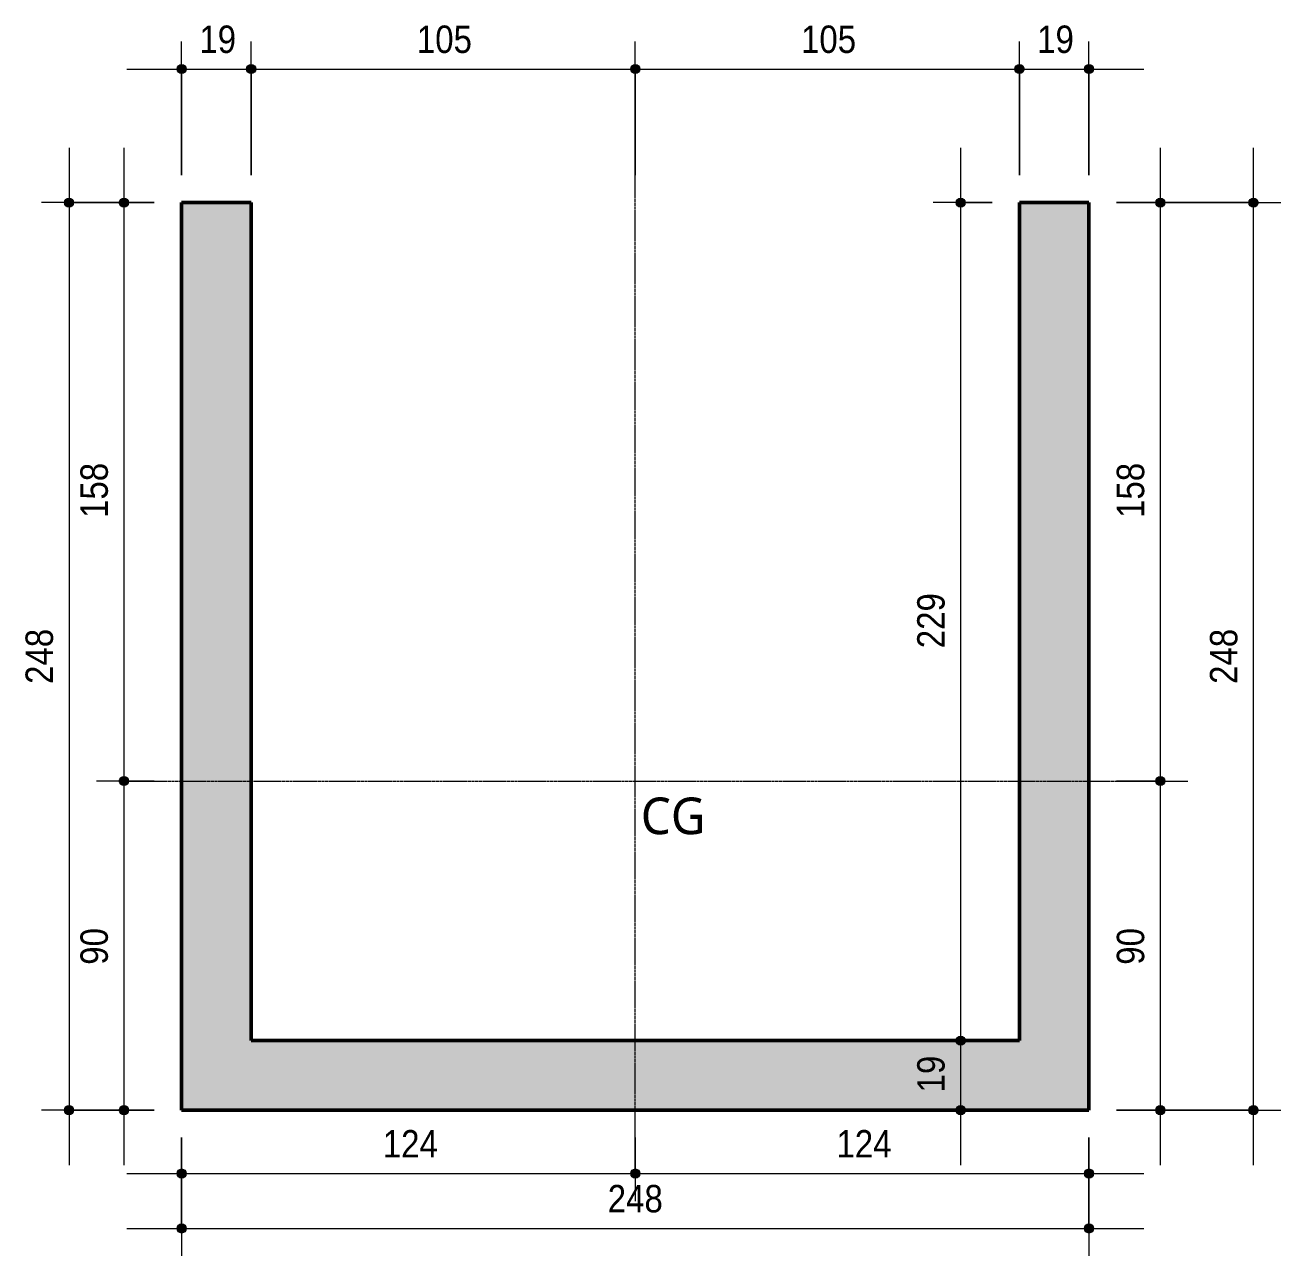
# Model space of a CAD drawing. Header units: centimetres. Extents: x -1475 to 26323, y -1238 to 84208.
# Drawn here: x 10712.8 to 11056, y -164.1 to 172.2 of the extents above; entities that cross this region are included whole.
import ezdxf

# ---------------------------------------------------------------- set-up
doc = ezdxf.new("R2010")
doc.units = ezdxf.units.CM
doc.linetypes.add('Hidden', pattern=[0.714375, 0.47625, -0.238125])
doc.linetypes.add('Hidden 1_5', pattern=[0.22, 0.15, -0.07])
for name, color, linetype, lineweight in [('A-ANNO-DIMS', 7, 'Continuous', 9), ('A-ANNO-DIMS-50', 7, 'Continuous', 9), ('A-DETL', 7, 'Hidden', 18), ('G-ANNO-TEXT', 7, 'Continuous', 9), ('S-COLS', 7, 'Continuous', 9)]:
    doc.layers.add(name, color=color, linetype=linetype, lineweight=lineweight)
doc.styles.add('Fira Sans', font='', dxfattribs={"width": 0.9, "height": 7.5})
doc.styles.add('Gadugi', font='gadugi.ttf', dxfattribs={"height": 10})
doc.styles.get('Fira Sans').set_extended_font_data('Fira Sans')
doc.dimstyles.new('PED_R80_1_5mm_ACIMA_As_ESQ__R00_4', dxfattribs={"dimscale": 30.48, "dimtxt": 10.229846, "dimasz": 0.328084, "dimexe": 0.246063, "dimexo": 0.246063, "dimgap": 0.049213, "dimtad": 1, "dimdec": 1, "dimrnd": 0.5, "dimdsep": 46, "dimtxsty": 'Fira Sans', "dimblk1": 'DOTSMALL', "dimblk2": 'DOTSMALL', "dimsah": 1, "dimcen": 0.09, "dimdle": 0.492126, "dimazin": 0, "dimtfac": 1, "dimtdec": 4, "dimtix": 1, "dimtmove": 0, "dimatfit": 3, "dimfxl": 1, "dimtvp": 1, "dimtolj": 1, "dimtzin": 0, "dimarcsym": 2})

# ---------------------------------------------------------------- blocks, each defined once
blk = doc.blocks.new('DIMBLOCK363-DT302 - DETALHE P6')
at = {"layer": 'A-ANNO-DIMS-50', "true_color": 0x000032}
h = blk.add_hatch(color=178, dxfattribs=at)
edge = h.paths.add_edge_path(flags=0)
edge.add_arc((10755.58, 160.24), 1.25, 0, 360)
h = blk.add_hatch(color=178, dxfattribs=at)
edge = h.paths.add_edge_path(flags=0)
edge.add_arc((10774.58, 160.24), 1.25, 0, 360)
at = {"layer": 'A-ANNO-DIMS-50', "color": 178, "true_color": 0x000032}
for p, q in [((10755.58, 131.25), (10755.58, 167.74)), ((10774.58, 131.25), (10774.58, 167.74)), ((10740.58, 160.24), (10774.58, 160.24)), ((10755.58, 160.24), (10755.58, 131.25)), ((10774.58, 160.24), (10774.58, 131.25))]:
    blk.add_line(p, q, dxfattribs=at)
for centre in [(10755.58, 160.24), (10774.58, 160.24)]:
    blk.add_circle(centre, 1.25, dxfattribs=at)
at = {"layer": 'A-ANNO-DIMS-50', "color": 0, "insert": (10760.42, 172.13), "char_height": 7.5, "width": 11.1741, "attachment_point": 1, "line_spacing_factor": 1.049215, "style": 'Fira Sans'}
blk.add_mtext('19', dxfattribs=at)
blk = doc.blocks.new('_DotSmall')
at = {"color": 0, "linetype": 'ByBlock', "const_width": 0.5}
blk.add_lwpolyline([(-0.0625, 0, 1), (0.0625, 0, 1)], format="xyb", close=True, dxfattribs=at)
blk = doc.blocks.new('DIMBLOCK364-DT302 - DETALHE P6')
at = {"layer": 'A-ANNO-DIMS-50', "true_color": 0x000032}
h = blk.add_hatch(color=178, dxfattribs=at)
edge = h.paths.add_edge_path(flags=0)
edge.add_arc((10774.58, 160.24), 1.25, 0, 360)
h = blk.add_hatch(color=178, dxfattribs=at)
edge = h.paths.add_edge_path(flags=0)
edge.add_arc((10879.58, 160.24), 1.25, 0, 360)
at = {"layer": 'A-ANNO-DIMS-50', "color": 178, "true_color": 0x000032}
for p, q in [((10774.58, 131.25), (10774.58, 167.74)), ((10879.58, 131.25), (10879.58, 167.74)), ((10774.58, 160.24), (10879.58, 160.24)), ((10774.58, 160.24), (10774.58, 131.25)), ((10879.58, 160.24), (10879.58, 131.25))]:
    blk.add_line(p, q, dxfattribs=at)
for centre in [(10774.58, 160.24), (10879.58, 160.24)]:
    blk.add_circle(centre, 1.25, dxfattribs=at)
at = {"layer": 'A-ANNO-DIMS-50', "color": 0, "insert": (10819.87, 172.13), "char_height": 7.5, "width": 17.312, "attachment_point": 1, "line_spacing_factor": 1.049215, "style": 'Fira Sans'}
blk.add_mtext('105', dxfattribs=at)
blk = doc.blocks.new('DIMBLOCK365-DT302 - DETALHE P6')
at = {"layer": 'A-ANNO-DIMS-50', "true_color": 0x000032}
h = blk.add_hatch(color=178, dxfattribs=at)
edge = h.paths.add_edge_path(flags=0)
edge.add_arc((10879.58, 160.24), 1.25, 0, 360)
h = blk.add_hatch(color=178, dxfattribs=at)
edge = h.paths.add_edge_path(flags=0)
edge.add_arc((10984.58, 160.24), 1.25, 0, 360)
at = {"layer": 'A-ANNO-DIMS-50', "color": 178, "true_color": 0x000032}
for p, q in [((10879.58, 131.25), (10879.58, 167.74)), ((10984.58, 131.25), (10984.58, 167.74)), ((10879.58, 160.24), (10984.58, 160.24)), ((10879.58, 160.24), (10879.58, 131.25)), ((10984.58, 160.24), (10984.58, 131.25))]:
    blk.add_line(p, q, dxfattribs=at)
for centre in [(10879.58, 160.24), (10984.58, 160.24)]:
    blk.add_circle(centre, 1.25, dxfattribs=at)
at = {"layer": 'A-ANNO-DIMS-50', "color": 0, "insert": (10924.87, 172.13), "char_height": 7.5, "width": 17.312, "attachment_point": 1, "line_spacing_factor": 1.049215, "style": 'Fira Sans'}
blk.add_mtext('105', dxfattribs=at)
blk = doc.blocks.new('DIMBLOCK366-DT302 - DETALHE P6')
at = {"layer": 'A-ANNO-DIMS-50', "true_color": 0x000032}
h = blk.add_hatch(color=178, dxfattribs=at)
edge = h.paths.add_edge_path(flags=0)
edge.add_arc((10984.58, 160.24), 1.25, 0, 360)
h = blk.add_hatch(color=178, dxfattribs=at)
edge = h.paths.add_edge_path(flags=0)
edge.add_arc((11003.58, 160.24), 1.25, 0, 360)
at = {"layer": 'A-ANNO-DIMS-50', "color": 178, "true_color": 0x000032}
for p, q in [((10984.58, 131.25), (10984.58, 167.74)), ((11003.58, 131.25), (11003.58, 167.74)), ((10984.58, 160.24), (11018.58, 160.24)), ((10984.58, 160.24), (10984.58, 131.25)), ((11003.58, 160.24), (11003.58, 131.25))]:
    blk.add_line(p, q, dxfattribs=at)
for centre in [(10984.58, 160.24), (11003.58, 160.24)]:
    blk.add_circle(centre, 1.25, dxfattribs=at)
at = {"layer": 'A-ANNO-DIMS-50', "color": 0, "insert": (10989.42, 172.13), "char_height": 7.5, "width": 11.1741, "attachment_point": 1, "line_spacing_factor": 1.049215, "style": 'Fira Sans'}
blk.add_mtext('19', dxfattribs=at)
blk = doc.blocks.new('DIMBLOCK367-DT302 - DETALHE P6')
at = {"layer": 'A-ANNO-DIMS-50', "true_color": 0x000032}
h = blk.add_hatch(color=178, dxfattribs=at)
edge = h.paths.add_edge_path(flags=0)
edge.add_arc((10755.58, -156.58), 1.25, 0, 360)
h = blk.add_hatch(color=178, dxfattribs=at)
edge = h.paths.add_edge_path(flags=0)
edge.add_arc((11003.58, -156.58), 1.25, 0, 360)
at = {"layer": 'A-ANNO-DIMS-50', "color": 178, "true_color": 0x000032}
for p, q in [((10755.58, -131.75), (10755.58, -164.08)), ((10755.58, -156.58), (10755.58, -131.75)), ((11003.58, -131.75), (11003.58, -164.08)), ((11003.58, -156.58), (11003.58, -131.75)), ((10740.58, -156.58), (11018.58, -156.58))]:
    blk.add_line(p, q, dxfattribs=at)
for centre in [(10755.58, -156.58), (11003.58, -156.58)]:
    blk.add_circle(centre, 1.25, dxfattribs=at)
at = {"layer": 'A-ANNO-DIMS-50', "color": 0, "insert": (10872.04, -144.69), "char_height": 7.5, "width": 18.099, "attachment_point": 1, "line_spacing_factor": 1.049215, "style": 'Fira Sans'}
blk.add_mtext('248', dxfattribs=at)
blk = doc.blocks.new('DIMBLOCK368-DT302 - DETALHE P6')
at = {"layer": 'A-ANNO-DIMS-50', "true_color": 0x000032}
h = blk.add_hatch(color=178, dxfattribs=at)
edge = h.paths.add_edge_path(flags=0)
edge.add_arc((10755.58, -141.58), 1.25, 0, 360)
h = blk.add_hatch(color=178, dxfattribs=at)
edge = h.paths.add_edge_path(flags=0)
edge.add_arc((10879.58, -141.58), 1.25, 0, 360)
at = {"layer": 'A-ANNO-DIMS-50', "color": 178, "true_color": 0x000032}
for p, q in [((10755.58, -131.75), (10755.58, -149.08)), ((10755.58, -141.58), (10755.58, -131.75)), ((10879.58, -131.75), (10879.58, -149.08)), ((10879.58, -141.58), (10879.58, -131.75)), ((10740.58, -141.58), (10879.58, -141.58))]:
    blk.add_line(p, q, dxfattribs=at)
for centre in [(10755.58, -141.58), (10879.58, -141.58)]:
    blk.add_circle(centre, 1.25, dxfattribs=at)
at = {"layer": 'A-ANNO-DIMS-50', "color": 0, "insert": (10810.56, -129.69), "char_height": 7.5, "width": 16.8399, "attachment_point": 1, "line_spacing_factor": 1.049215, "style": 'Fira Sans'}
blk.add_mtext('124', dxfattribs=at)
blk = doc.blocks.new('DIMBLOCK369-DT302 - DETALHE P6')
at = {"layer": 'A-ANNO-DIMS-50', "true_color": 0x000032}
h = blk.add_hatch(color=178, dxfattribs=at)
edge = h.paths.add_edge_path(flags=0)
edge.add_arc((10879.58, -141.58), 1.25, 0, 360)
h = blk.add_hatch(color=178, dxfattribs=at)
edge = h.paths.add_edge_path(flags=0)
edge.add_arc((11003.58, -141.58), 1.25, 0, 360)
at = {"layer": 'A-ANNO-DIMS-50', "color": 178, "true_color": 0x000032}
for p, q in [((10879.58, -131.75), (10879.58, -149.08)), ((10879.58, -141.58), (10879.58, -131.75)), ((11003.58, -131.75), (11003.58, -149.08)), ((11003.58, -141.58), (11003.58, -131.75)), ((10879.58, -141.58), (11018.58, -141.58))]:
    blk.add_line(p, q, dxfattribs=at)
for centre in [(10879.58, -141.58), (11003.58, -141.58)]:
    blk.add_circle(centre, 1.25, dxfattribs=at)
at = {"layer": 'A-ANNO-DIMS-50', "color": 0, "insert": (10934.56, -129.69), "char_height": 7.5, "width": 16.8399, "attachment_point": 1, "line_spacing_factor": 1.049215, "style": 'Fira Sans'}
blk.add_mtext('124', dxfattribs=at)
blk = doc.blocks.new('DIMBLOCK370-DT302 - DETALHE P6')
at = {"layer": 'A-ANNO-DIMS-50', "true_color": 0x000032}
h = blk.add_hatch(color=178, dxfattribs=at)
edge = h.paths.add_edge_path(flags=0)
edge.add_arc((11048.54, 123.75), 1.25, 0, 360)
h = blk.add_hatch(color=178, dxfattribs=at)
edge = h.paths.add_edge_path(flags=0)
edge.add_arc((11048.54, -124.25), 1.25, 0, 360)
at = {"layer": 'A-ANNO-DIMS-50', "color": 178, "true_color": 0x000032}
for p, q in [((11048.54, -139.25), (11048.54, 138.75)), ((11011.08, 123.75), (11056.04, 123.75)), ((11048.54, 123.75), (11011.08, 123.75)), ((11011.08, -124.25), (11056.04, -124.25)), ((11048.54, -124.25), (11011.08, -124.25))]:
    blk.add_line(p, q, dxfattribs=at)
for centre in [(11048.54, 123.75), (11048.54, -124.25)]:
    blk.add_circle(centre, 1.25, dxfattribs=at)
at = {"layer": 'A-ANNO-DIMS-50', "color": 0, "insert": (11036.65, -7.79), "char_height": 7.5, "width": 18.099, "attachment_point": 1, "rotation": 90, "line_spacing_factor": 1.049215, "style": 'Fira Sans'}
blk.add_mtext('248', dxfattribs=at)
blk = doc.blocks.new('DIMBLOCK371-DT302 - DETALHE P6')
at = {"layer": 'A-ANNO-DIMS-50', "true_color": 0x000032}
h = blk.add_hatch(color=178, dxfattribs=at)
edge = h.paths.add_edge_path(flags=0)
edge.add_arc((11023.07, 123.75), 1.25, 0, 360)
h = blk.add_hatch(color=178, dxfattribs=at)
edge = h.paths.add_edge_path(flags=0)
edge.add_arc((11023.07, -34.31), 1.25, 0, 360)
at = {"layer": 'A-ANNO-DIMS-50', "color": 178, "true_color": 0x000032}
for p, q in [((11023.07, 138.75), (11023.07, -34.31)), ((11011.08, 123.75), (11030.57, 123.75)), ((11023.07, 123.75), (11011.08, 123.75)), ((11011.08, -34.31), (11030.57, -34.31)), ((11023.07, -34.31), (11011.08, -34.31))]:
    blk.add_line(p, q, dxfattribs=at)
for centre in [(11023.07, 123.75), (11023.07, -34.31)]:
    blk.add_circle(centre, 1.25, dxfattribs=at)
at = {"layer": 'A-ANNO-DIMS-50', "color": 0, "insert": (11011.18, 37.57), "char_height": 7.5, "width": 17.1547, "attachment_point": 1, "rotation": 90, "line_spacing_factor": 1.049215, "style": 'Fira Sans'}
blk.add_mtext('158', dxfattribs=at)
blk = doc.blocks.new('DIMBLOCK372-DT302 - DETALHE P6')
at = {"layer": 'A-ANNO-DIMS-50', "true_color": 0x000032}
h = blk.add_hatch(color=178, dxfattribs=at)
edge = h.paths.add_edge_path(flags=0)
edge.add_arc((11023.07, -34.31), 1.25, 0, 360)
h = blk.add_hatch(color=178, dxfattribs=at)
edge = h.paths.add_edge_path(flags=0)
edge.add_arc((11023.07, -124.25), 1.25, 0, 360)
at = {"layer": 'A-ANNO-DIMS-50', "color": 178, "true_color": 0x000032}
for p, q in [((11011.08, -34.31), (11030.57, -34.31)), ((11023.07, -34.31), (11011.08, -34.31)), ((11023.07, -34.31), (11023.07, -139.25)), ((11011.08, -124.25), (11030.57, -124.25)), ((11023.07, -124.25), (11011.08, -124.25))]:
    blk.add_line(p, q, dxfattribs=at)
for centre in [(11023.07, -34.31), (11023.07, -124.25)]:
    blk.add_circle(centre, 1.25, dxfattribs=at)
at = {"layer": 'A-ANNO-DIMS-50', "color": 0, "insert": (11011.18, -84.53), "char_height": 7.5, "width": 12.5906, "attachment_point": 1, "rotation": 90, "line_spacing_factor": 1.049215, "style": 'Fira Sans'}
blk.add_mtext('90', dxfattribs=at)
blk = doc.blocks.new('DIMBLOCK373-DT302 - DETALHE P6')
at = {"layer": 'A-ANNO-DIMS-50', "true_color": 0x000032}
h = blk.add_hatch(color=178, dxfattribs=at)
edge = h.paths.add_edge_path(flags=0)
edge.add_arc((10739.8, 123.75), 1.25, 0, 360)
h = blk.add_hatch(color=178, dxfattribs=at)
edge = h.paths.add_edge_path(flags=0)
edge.add_arc((10739.8, -34.31), 1.25, 0, 360)
at = {"layer": 'A-ANNO-DIMS-50', "color": 178, "true_color": 0x000032}
for p, q in [((10739.8, 138.75), (10739.8, -34.31)), ((10748.08, 123.75), (10732.3, 123.75)), ((10739.8, 123.75), (10748.08, 123.75)), ((10748.08, -34.31), (10732.3, -34.31)), ((10739.8, -34.31), (10748.08, -34.31))]:
    blk.add_line(p, q, dxfattribs=at)
for centre in [(10739.8, 123.75), (10739.8, -34.31)]:
    blk.add_circle(centre, 1.25, dxfattribs=at)
at = {"layer": 'A-ANNO-DIMS-50', "color": 0, "insert": (10727.91, 37.57), "char_height": 7.5, "width": 17.1547, "attachment_point": 1, "rotation": 90, "line_spacing_factor": 1.049215, "style": 'Fira Sans'}
blk.add_mtext('158', dxfattribs=at)
blk = doc.blocks.new('DIMBLOCK374-DT302 - DETALHE P6')
at = {"layer": 'A-ANNO-DIMS-50', "true_color": 0x000032}
h = blk.add_hatch(color=178, dxfattribs=at)
edge = h.paths.add_edge_path(flags=0)
edge.add_arc((10739.8, -34.31), 1.25, 0, 360)
h = blk.add_hatch(color=178, dxfattribs=at)
edge = h.paths.add_edge_path(flags=0)
edge.add_arc((10739.8, -124.25), 1.25, 0, 360)
at = {"layer": 'A-ANNO-DIMS-50', "color": 178, "true_color": 0x000032}
for p, q in [((10748.08, -34.31), (10732.3, -34.31)), ((10739.8, -34.31), (10739.8, -139.25)), ((10739.8, -34.31), (10748.08, -34.31)), ((10748.08, -124.25), (10732.3, -124.25)), ((10739.8, -124.25), (10748.08, -124.25))]:
    blk.add_line(p, q, dxfattribs=at)
for centre in [(10739.8, -34.31), (10739.8, -124.25)]:
    blk.add_circle(centre, 1.25, dxfattribs=at)
at = {"layer": 'A-ANNO-DIMS-50', "color": 0, "insert": (10727.91, -84.53), "char_height": 7.5, "width": 12.5906, "attachment_point": 1, "rotation": 90, "line_spacing_factor": 1.049215, "style": 'Fira Sans'}
blk.add_mtext('90', dxfattribs=at)
blk = doc.blocks.new('DIMBLOCK375-DT302 - DETALHE P6')
at = {"layer": 'A-ANNO-DIMS-50', "true_color": 0x000032}
h = blk.add_hatch(color=178, dxfattribs=at)
edge = h.paths.add_edge_path(flags=0)
edge.add_arc((10724.8, 123.75), 1.25, 0, 360)
h = blk.add_hatch(color=178, dxfattribs=at)
edge = h.paths.add_edge_path(flags=0)
edge.add_arc((10724.8, -124.25), 1.25, 0, 360)
at = {"layer": 'A-ANNO-DIMS-50', "color": 178, "true_color": 0x000032}
for p, q in [((10724.8, 138.75), (10724.8, -139.25)), ((10748.08, 123.75), (10717.3, 123.75)), ((10724.8, 123.75), (10748.08, 123.75)), ((10748.08, -124.25), (10717.3, -124.25)), ((10724.8, -124.25), (10748.08, -124.25))]:
    blk.add_line(p, q, dxfattribs=at)
for centre in [(10724.8, 123.75), (10724.8, -124.25)]:
    blk.add_circle(centre, 1.25, dxfattribs=at)
at = {"layer": 'A-ANNO-DIMS-50', "color": 0, "insert": (10712.91, -7.79), "char_height": 7.5, "width": 18.099, "attachment_point": 1, "rotation": 90, "line_spacing_factor": 1.049215, "style": 'Fira Sans'}
blk.add_mtext('248', dxfattribs=at)
blk = doc.blocks.new('DIMBLOCK376-DT302 - DETALHE P6')
at = {"layer": 'A-ANNO-DIMS-50', "true_color": 0x000032}
h = blk.add_hatch(color=178, dxfattribs=at)
edge = h.paths.add_edge_path(flags=0)
edge.add_arc((10968.51, 123.75), 1.25, 0, 360)
h = blk.add_hatch(color=178, dxfattribs=at)
edge = h.paths.add_edge_path(flags=0)
edge.add_arc((10968.51, -105.25), 1.25, 0, 360)
at = {"layer": 'A-ANNO-DIMS-50', "color": 178, "true_color": 0x000032}
for p, q in [((10968.51, 138.75), (10968.51, -105.25)), ((10977.08, 123.75), (10961.01, 123.75)), ((10968.51, 123.75), (10977.08, 123.75)), ((10962.78, -105.25), (10976.01, -105.25)), ((10968.51, -105.25), (10962.78, -105.25))]:
    blk.add_line(p, q, dxfattribs=at)
for centre in [(10968.51, 123.75), (10968.51, -105.25)]:
    blk.add_circle(centre, 1.25, dxfattribs=at)
at = {"layer": 'A-ANNO-DIMS-50', "color": 0, "insert": (10956.63, 1.97), "char_height": 7.5, "width": 17.4694, "attachment_point": 1, "rotation": 90, "line_spacing_factor": 1.049215, "style": 'Fira Sans'}
blk.add_mtext('229', dxfattribs=at)
blk = doc.blocks.new('DIMBLOCK377-DT302 - DETALHE P6')
at = {"layer": 'A-ANNO-DIMS-50', "true_color": 0x000032}
h = blk.add_hatch(color=178, dxfattribs=at)
edge = h.paths.add_edge_path(flags=0)
edge.add_arc((10968.51, -105.25), 1.25, 0, 360)
h = blk.add_hatch(color=178, dxfattribs=at)
edge = h.paths.add_edge_path(flags=0)
edge.add_arc((10968.51, -124.25), 1.25, 0, 360)
at = {"layer": 'A-ANNO-DIMS-50', "color": 178, "true_color": 0x000032}
for p, q in [((10962.78, -105.25), (10976.01, -105.25)), ((10968.51, -105.25), (10962.78, -105.25)), ((10968.51, -105.25), (10968.51, -139.25)), ((10962.78, -124.25), (10976.01, -124.25)), ((10968.51, -124.25), (10962.78, -124.25))]:
    blk.add_line(p, q, dxfattribs=at)
for centre in [(10968.51, -105.25), (10968.51, -124.25)]:
    blk.add_circle(centre, 1.25, dxfattribs=at)
at = {"layer": 'A-ANNO-DIMS-50', "color": 0, "insert": (10956.63, -119.41), "char_height": 7.5, "width": 11.1741, "attachment_point": 1, "rotation": 90, "line_spacing_factor": 1.049215, "style": 'Fira Sans'}
blk.add_mtext('19', dxfattribs=at)

msp = doc.modelspace()

# ---------------------------------------------------------------- hatches: boundary and pattern name
at = {"layer": 'S-COLS', "true_color": 0xc0c0c0}
msp.add_hatch(color=9, dxfattribs=at).paths.add_polyline_path([(10755.58, -124.25), (11003.58, -124.25), (11003.58, 123.75), (10984.58, 123.75), (10984.58, -105.25), (10774.58, -105.25), (10774.58, 123.75), (10755.58, 123.75)], flags=0)

# ---------------------------------------------------------------- linework, layer by layer
at = {"layer": 'A-DETL', "linetype": 'Hidden 1_5'}
for p, q in [((10879.58, -140.93), (10879.58, 155.75)), ((10740.77, -34.31), (11026.69, -34.31))]:
    msp.add_line(p, q, dxfattribs=at)
at = {"layer": 'S-COLS', "lineweight": 50}
for p, q in [((10755.58, -124.25), (10755.58, 123.75)), ((10755.58, 123.75), (10774.58, 123.75)), ((10774.58, 123.75), (10774.58, -105.25)), ((10984.58, -105.25), (10984.58, 123.75)), ((10984.58, 123.75), (11003.58, 123.75)), ((11003.58, 123.75), (11003.58, -124.25)), ((10774.58, -105.25), (10984.58, -105.25)), ((11003.58, -124.25), (10755.58, -124.25))]:
    msp.add_line(p, q, dxfattribs=at)

# ---------------------------------------------------------------- texts
at = {"layer": 'G-ANNO-TEXT', "insert": (10881.06, -38.83), "char_height": 10, "width": 22.8481, "attachment_point": 1, "style": 'Gadugi'}
msp.add_mtext('CG', dxfattribs=at)

# ---------------------------------------------------------------- dimensions: what is measured, and where the dimension line sits
at = {"layer": 'A-ANNO-DIMS', "color": 178, "true_color": 0x000032}
for base, p1, p2, override, picture, middle in [((10774.58, 160.24), (10755.58, 123.75), (10774.58, 123.75), {"dimpost": '<>', "dimfxl": 19}, 'DIMBLOCK363-DT302 - DETALHE P6', (10765.08, 165.61)), ((10879.58, 160.24), (10774.58, 123.75), (10879.58, 123.75), {"dimpost": '<>', "dimfxl": 105}, 'DIMBLOCK364-DT302 - DETALHE P6', (10827.08, 165.56)), ((10984.58, 160.24), (10879.58, 123.75), (10984.58, 123.75), {"dimpost": '<>', "dimfxl": 105}, 'DIMBLOCK365-DT302 - DETALHE P6', (10932.08, 165.56)), ((11003.58, 160.24), (10984.58, 123.75), (11003.58, 123.75), {"dimpost": '<>', "dimfxl": 19}, 'DIMBLOCK366-DT302 - DETALHE P6', (10994.08, 165.61)), ((11003.58, -156.58), (10755.58, -124.25), (11003.58, -124.25), {"dimpost": '<>', "dimfxl": 248}, 'DIMBLOCK367-DT302 - DETALHE P6', (10879.58, -151.26)), ((10879.58, -141.58), (10755.58, -124.25), (10879.58, -124.25), {"dimpost": '<>', "dimfxl": 124}, 'DIMBLOCK368-DT302 - DETALHE P6', (10817.58, -136.33)), ((11003.58, -141.58), (10879.58, -124.25), (11003.58, -124.25), {"dimpost": '<>', "dimfxl": 124}, 'DIMBLOCK369-DT302 - DETALHE P6', (10941.58, -136.33))]:
    dim = msp.add_linear_dim(base=base, p1=p1, p2=p2, dimstyle='PED_R80_1_5mm_ACIMA_As_ESQ__R00_4', override=override, dxfattribs=at)
    dim.commit()
    dim.dimension.update_dxf_attribs({"geometry": picture, "text_midpoint": middle})
for base, p1, p2, override, picture, middle in [((10724.8, -124.25), (10755.58, 123.75), (10755.58, -124.25), {"dimpost": '<>', "dimfxl": 248}, 'DIMBLOCK375-DT302 - DETALHE P6', (10719.48, -0.25)), ((10739.8, -34.31), (10755.58, 123.75), (10755.58, -34.31), {"dimpost": '<>', "dimfxl": 158.058074}, 'DIMBLOCK373-DT302 - DETALHE P6', (10734.48, 44.72)), ((10968.51, -105.25), (10984.58, 123.75), (10970.28, -105.25), {"dimpost": '<>', "dimfxl": 229.446117}, 'DIMBLOCK376-DT302 - DETALHE P6', (10963.14, 9.25)), ((11048.54, 123.75), (11003.58, -124.25), (11003.58, 123.75), {"dimpost": '<>', "dimfxl": 248}, 'DIMBLOCK370-DT302 - DETALHE P6', (11043.22, -0.25)), ((11023.07, -34.31), (11003.58, 123.75), (11003.58, -34.31), {"dimpost": '<>', "dimfxl": 158.058074}, 'DIMBLOCK371-DT302 - DETALHE P6', (11017.75, 44.72)), ((10739.8, -124.25), (10755.58, -34.31), (10755.58, -124.25), {"dimpost": '<>', "dimfxl": 89.941926}, 'DIMBLOCK374-DT302 - DETALHE P6', (10734.43, -79.28)), ((11023.07, -124.25), (11003.58, -34.31), (11003.58, -124.25), {"dimpost": '<>', "dimfxl": 89.941926}, 'DIMBLOCK372-DT302 - DETALHE P6', (11017.7, -79.28)), ((10968.51, -124.25), (10970.28, -105.25), (10970.28, -124.25), {"dimpost": '<>', "dimfxl": 19}, 'DIMBLOCK377-DT302 - DETALHE P6', (10963.14, -114.75))]:
    dim = msp.add_linear_dim(base=base, p1=p1, p2=p2, angle=90, dimstyle='PED_R80_1_5mm_ACIMA_As_ESQ__R00_4', override=override, dxfattribs=at)
    dim.commit()
    dim.dimension.update_dxf_attribs({"geometry": picture, "text_midpoint": middle})

doc.saveas('drawing.dxf')
